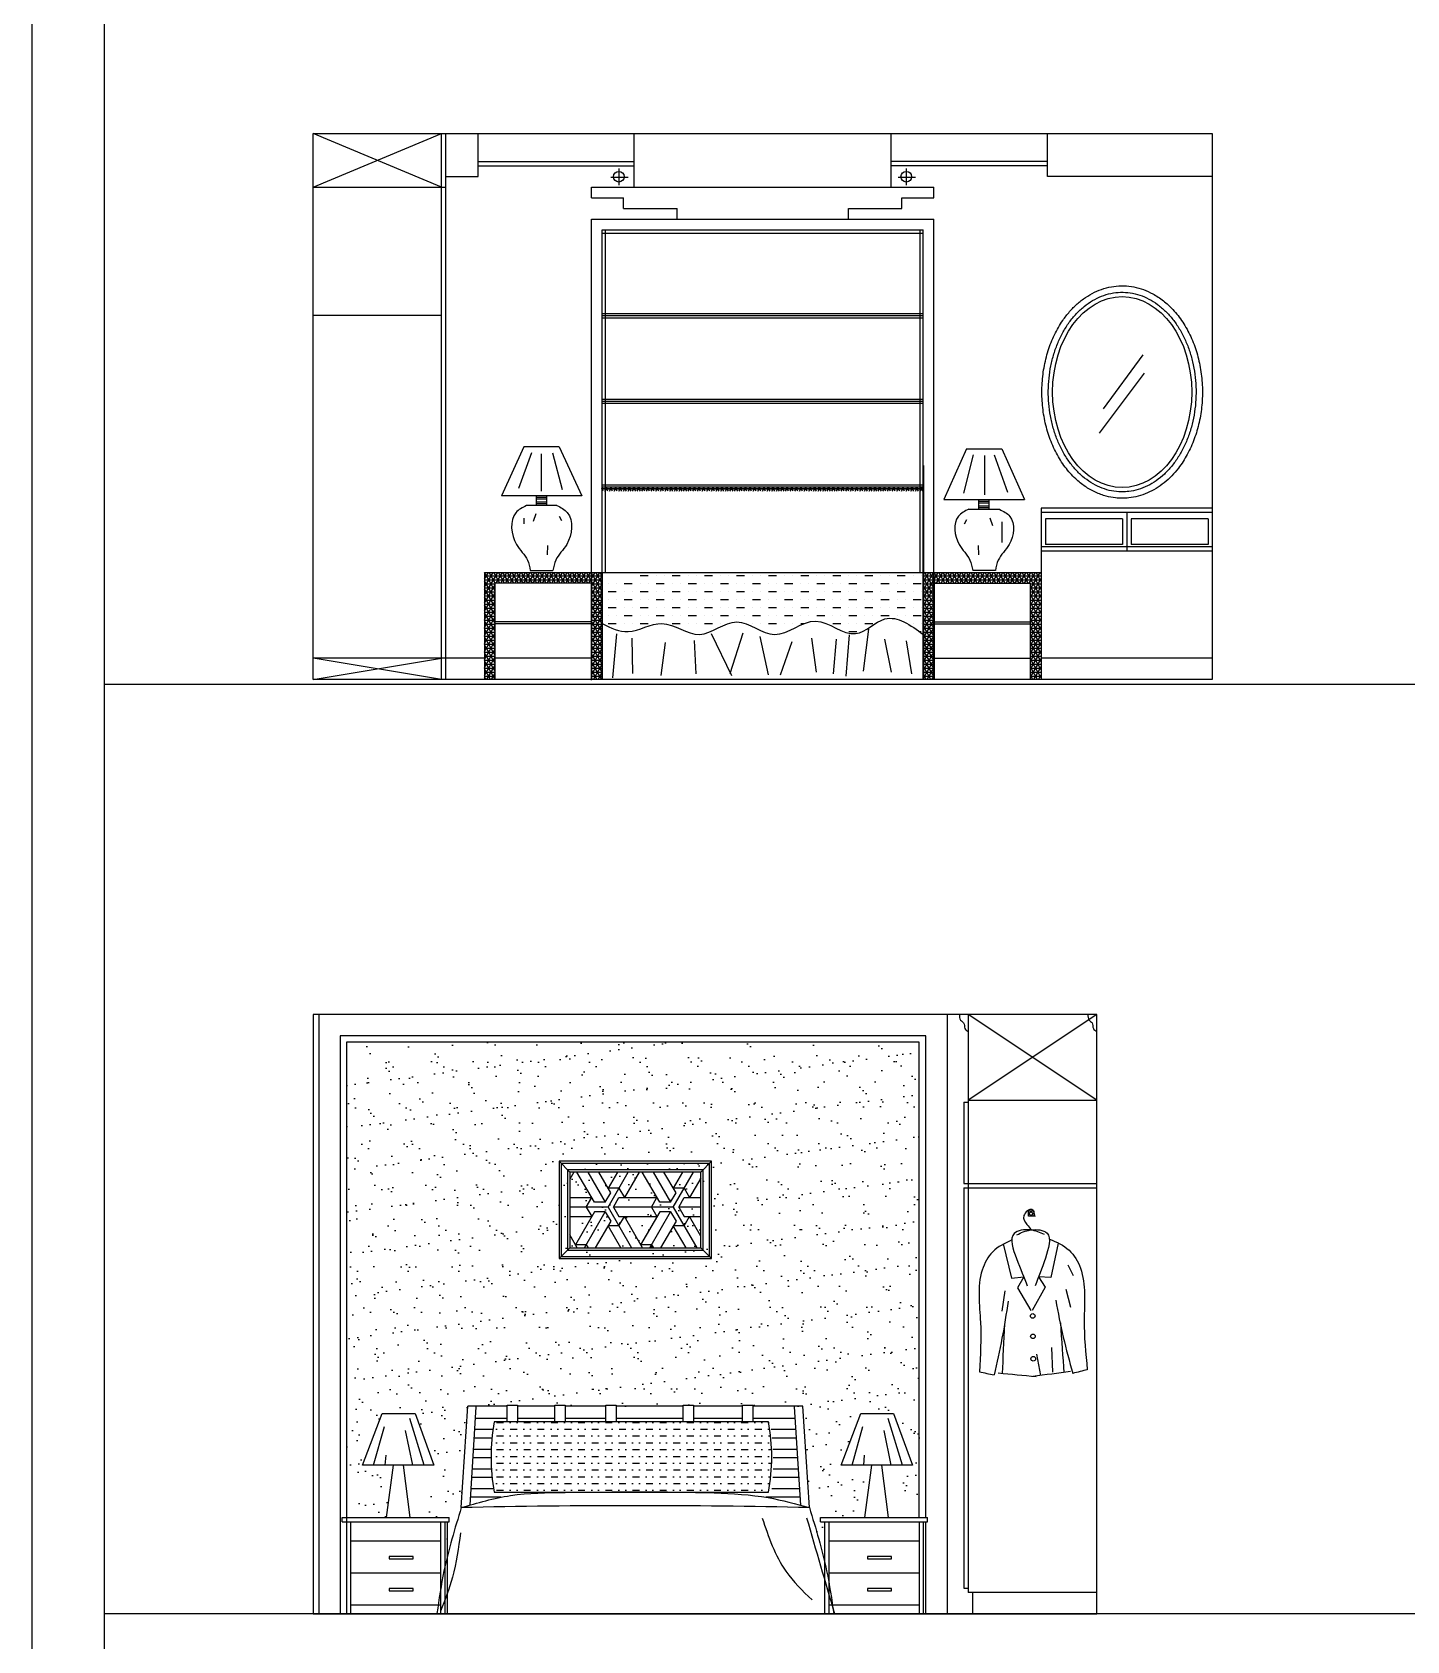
# Model space of a CAD drawing. Header units: inches. Extents: x 8.9 to 51.4, y 11.8 to 36.6.
# Drawn here: x 30.42 to 36.84, y 16.94 to 24.45 of the extents above; entities that cross this region are included whole.
import ezdxf

# ---------------------------------------------------------------- set-up
doc = ezdxf.new("R2010")
doc.units = ezdxf.units.IN
doc.header["$MEASUREMENT"] = 0
for name, color, linetype in [('02', 2, 'Continuous'), ('1', 1, 'Continuous'), ('4', 4, 'Continuous'), ('8', 8, 'Continuous'), ('kadrbm', 4, 'Continuous')]:
    doc.layers.add(name, color=color, linetype=linetype)

# ---------------------------------------------------------------- blocks, each defined once
blk = doc.blocks.new('kadrbm')
at = {"layer": 'kadrbm', "color": 4}
blk.add_lwpolyline([(0, 0), (0, 24.7972), (21, 24.7972), (21, 0), (0, 0)], close=True, dxfattribs=at)
blk.add_lwpolyline([(20.6631, 0.3257), (20.6631, 24.4603), (0.3369, 24.4603), (0.3369, 0.3257), (20.6631, 0.3257)], dxfattribs=at)

msp = doc.modelspace()

# ---------------------------------------------------------------- hatches: boundary and pattern name
at = {"layer": '8'}
h = msp.add_hatch(dxfattribs=at)
h.set_pattern_fill('NET3', color=256, scale=0.15, style=0)
h.set_pattern_definition([(0, (-26.969507, 33.478747), (0, 0.01875), []), (60, (-26.969507, 33.478747), (-0.0162379763, 0.009375), []), (120, (-26.969507, 33.478747), (-0.0162379763, -0.009375), [])])
h.paths.add_polyline_path([(33.0787, 22.3302), (33.0787, 22.3102), (34.5787, 22.3102), (34.5787, 22.3302)])
h = msp.add_hatch(dxfattribs=at)
h.set_pattern_fill('NET3', color=256, scale=0.15, style=0)
h.set_pattern_definition([(0, (72.431326, -13.767341), (0, 0.01875), []), (60, (72.431326, -13.767341), (-0.016237976, 0.009375), []), (120, (72.431326, -13.767341), (-0.016237976, -0.009375), [])])
h.paths.add_polyline_path([(33.0312, 21.8801), (33.0312, 21.4301), (33.0812, 21.4301), (33.0812, 21.9301), (32.5312, 21.9301), (32.5312, 21.4301), (32.5812, 21.4301), (32.5812, 21.8801)])
h.paths.add_polyline_path([(35.0812, 21.8801), (35.0812, 21.4301), (35.1312, 21.4301), (35.1312, 21.9301), (34.5812, 21.9301), (34.5812, 21.4301), (34.6312, 21.4301), (34.6312, 21.8801)])
h = msp.add_hatch(dxfattribs=at)
h.set_pattern_fill('AR-SAND', color=256, scale=0.003, style=0)
h.set_pattern_definition([(37.5, (0.64813, 26.07485), (-0.0048001, 0.14682397), [0, -0.115824, 0, -0.12954, 0, -0.123825]), (7.5, (0.64813, 26.07485), (0.134857, 0.2150475), [0, -0.062484, 0, -0.104394, 0, -0.040005]), (327.5, (0.55441, 26.07485), (0.2372977, 0.00043116), [0, -0.0381, 0, -0.13716, 0, -0.17907]), (317.5, (0.5544, 26.07485), (0.2290669, 0.0668788), [0, -0.01905, 0, -0.089916, 0, -0.10287])])
edge = h.paths.add_edge_path()
edge.add_line((31.8866, 19.7353), (31.8866, 17.5153))
edge.add_line((31.8866, 17.5153), (32.0728, 17.5153))
edge.add_line((32.0728, 17.5153), (32.1062, 17.7594))
edge.add_line((32.1062, 17.7594), (31.9615, 17.7594))
edge.add_line((31.9615, 17.7594), (32.0536, 18.0018))
edge.add_line((32.0536, 18.0018), (32.2064, 18.0018))
edge.add_line((32.2064, 18.0018), (32.295, 17.7594))
edge.add_line((32.295, 17.7594), (32.2561, 17.7594))
edge.add_line((32.2561, 17.7594), (32.2561, 17.5153))
edge.add_line((32.2561, 17.5153), (32.366, 17.5153))
edge.add_line((32.366, 17.5153), (32.366, 17.4953))
edge.add_line((32.366, 17.4953), (32.3561, 17.4953))
edge.add_line((32.3561, 17.4953), (32.3561, 17.3294))
edge.add_spline(control_points=[(32.3561, 17.3294), (32.3752, 17.4074), (32.3988, 17.4843), (32.4224, 17.5613)], knot_values=[0, 0, 0, 0, 240.993343, 240.993343, 240.993343, 240.993343], degree=3, periodic=0)
edge.add_line((32.4224, 17.5613), (32.4524, 18.0353))
edge.add_line((32.4524, 18.0353), (32.6362, 18.0353))
edge.add_line((32.6362, 18.0353), (32.6362, 18.0404))
edge.add_line((32.6362, 18.0404), (32.6844, 18.0404))
edge.add_line((32.6844, 18.0404), (32.6844, 18.0353))
edge.add_line((32.6844, 18.0353), (32.8591, 18.0353))
edge.add_line((32.8591, 18.0353), (32.8591, 18.0404))
edge.add_line((32.8591, 18.0404), (32.9072, 18.0404))
edge.add_line((32.9072, 18.0404), (32.9072, 18.0353))
edge.add_line((32.9072, 18.0353), (33.0978, 18.0353))
edge.add_line((33.0978, 18.0353), (33.0978, 18.0404))
edge.add_line((33.0978, 18.0404), (33.1459, 18.0404))
edge.add_line((33.1459, 18.0404), (33.1459, 18.0353))
edge.add_line((33.1459, 18.0353), (33.4589, 18.0353))
edge.add_line((33.4589, 18.0353), (33.4589, 18.0404))
edge.add_line((33.4589, 18.0404), (33.5071, 18.0404))
edge.add_line((33.5071, 18.0404), (33.5071, 18.0353))
edge.add_line((33.5071, 18.0353), (33.7368, 18.0353))
edge.add_line((33.7368, 18.0353), (33.7368, 18.0404))
edge.add_line((33.7368, 18.0404), (33.785, 18.0404))
edge.add_line((33.785, 18.0404), (33.785, 18.0353))
edge.add_line((33.785, 18.0353), (34.0186, 18.0353))
edge.add_line((34.0186, 18.0353), (34.0486, 17.5613))
edge.add_spline(control_points=[(34.0486, 17.5613), (34.0746, 17.4763), (34.1007, 17.3912), (34.1207, 17.3048)], knot_values=[0, 0, 0, 0, 266.332462, 266.332462, 266.332462, 266.332462], degree=3, periodic=0)
edge.add_line((34.1207, 17.3048), (34.1207, 17.4953))
edge.add_line((34.1207, 17.4953), (34.1007, 17.4953))
edge.add_line((34.1007, 17.4953), (34.1007, 17.5153))
edge.add_line((34.1007, 17.5153), (34.3076, 17.5153))
edge.add_line((34.3076, 17.5153), (34.341, 17.7594))
edge.add_line((34.341, 17.7594), (34.1963, 17.7594))
edge.add_line((34.1963, 17.7594), (34.2884, 18.0018))
edge.add_line((34.2884, 18.0018), (34.4412, 18.0018))
edge.add_line((34.4412, 18.0018), (34.5298, 17.7594))
edge.add_line((34.5298, 17.7594), (34.4767, 17.7594))
edge.add_line((34.4767, 17.7594), (34.4767, 17.5153))
edge.add_line((34.4767, 17.5153), (34.5619, 17.5153))
edge.add_line((34.5619, 17.5153), (34.5619, 19.7353))
edge.add_line((34.5619, 19.7353), (31.8866, 19.7353))
h.paths.add_polyline_path([(33.5917, 19.1792), (33.5917, 18.7247), (32.8792, 18.7247), (32.8792, 19.1792)], flags=16)
h.paths.add_polyline_path([(33.5817, 19.1692), (33.5817, 18.7347), (32.8892, 18.7347), (32.8892, 19.1692)], flags=0)
h.paths.add_polyline_path([(33.5517, 19.1392), (33.5517, 18.7647), (32.9192, 18.7647), (32.9192, 19.1392)], flags=0)
h.paths.add_polyline_path([(33.5417, 19.1292), (33.5417, 18.7747), (32.9292, 18.7747), (32.9292, 19.1292)], flags=0)
h = msp.add_hatch(dxfattribs=at)
h.set_pattern_fill('ESCHER', color=256, scale=0.01, style=0)
h.set_pattern_definition([(60, (0.4941, 25.82848), (-0.3048004, 2e-07), [0.2794, -0.0254]), (180, (0.4941, 25.82848), (0.1524, -0.263965), [0.2794, -0.0254]), (300, (0.4941, 25.82848), (0.3048004, 2e-07), [0.2794, -0.0254]), (60, (0.5195, 25.82848), (-0.3048004, 2e-07), [0.0508, -0.254]), (300, (0.5195, 25.82848), (0.3048004, 2e-07), [0.0508, -0.254]), (60, (0.4814, 25.85048), (-0.3048004, 2e-07), [0.0508, -0.254]), (180, (0.4814, 25.85048), (0.1524, -0.263965), [0.0508, -0.254]), (300, (0.4814, 25.80648), (0.3048004, 2e-07), [0.0508, -0.254]), (180, (0.4814, 25.80648), (0.1524, -0.263965), [0.0508, -0.254]), (60, (0.3925, 25.82848), (-0.3048004, 2e-07), [0.0508, -0.254]), (300, (0.3925, 25.82848), (0.3048004, 2e-07), [0.0508, -0.254]), (60, (0.5449, 25.7405), (-0.3048004, 2e-07), [0.0508, -0.254]), (180, (0.5449, 25.7405), (0.1524, -0.263965), [0.0508, -0.254]), (300, (0.5449, 25.91647), (0.3048004, 2e-07), [0.0508, -0.254]), (180, (0.5449, 25.91647), (0.1524, -0.263965), [0.0508, -0.254]), (0, (0.5449, 25.87247), (-0.1524, 0.263965), [0.1778, -0.127]), (0, (0.5449, 25.78449), (-0.1524, 0.263965), [0.1778, -0.127]), (120, (0.5068, 25.89447), (-0.3048004, -2e-07), [0.1778, -0.127]), (120, (0.4306, 25.85048), (-0.3048004, -2e-07), [0.1778, -0.127]), (240, (0.4306, 25.80648), (0.1524004, -0.2639648), [0.1778, -0.127]), (240, (0.5068, 25.7625), (0.1524004, -0.2639648), [0.1778, -0.127])])
h.paths.add_polyline_path([(32.9292, 19.1292), (32.9292, 18.7747), (33.5417, 18.7747), (33.5417, 19.1292)])
h = msp.add_hatch(dxfattribs=at)
h.set_pattern_fill('MUDST', color=256, scale=0.005, style=0)
h.set_pattern_definition([(0, (-86.284456, 7.101176), (0.0635, 0.03175), [0.03175, -0.03175, 0, -0.03175, 0, -0.03175])])
h.paths.add_polyline_path([(33.858, 17.6336, 0.089949), (33.858, 17.9617), (32.5761, 17.9617, 0.089949), (32.5761, 17.6336)])

# ---------------------------------------------------------------- linework, layer by layer
at = {"layer": '02'}
for p, q in [((32.3306, 23.7301), (31.7306, 23.9801)), ((31.7306, 23.7301), (32.3306, 23.9801)), ((33.1204, 23.7772), (33.2019, 23.7772)), ((33.1587, 23.8171), (33.1587, 23.7389)), ((34.4628, 23.7772), (34.5443, 23.7772)), ((34.5011, 23.8171), (34.5011, 23.7389)), ((35.6056, 22.9464), (35.4205, 22.6939)), ((35.6127, 22.861), (35.4027, 22.5801)), ((32.7512, 22.4888), (32.6891, 22.322)), ((32.7954, 22.4846), (32.7954, 22.3104)), ((32.8491, 22.4888), (32.8933, 22.3178)), ((34.8132, 22.4802), (34.769, 22.3005)), ((34.8669, 22.476), (34.8669, 22.2931)), ((34.9111, 22.4802), (34.9732, 22.3047)), ((32.8217, 22.28), (32.7737, 22.28)), ((32.8217, 22.272), (32.7737, 22.272)), ((32.8217, 22.259), (32.7737, 22.2588)), ((32.8217, 22.251), (32.7737, 22.2508)), ((34.8406, 22.2627), (34.8886, 22.2627)), ((34.8406, 22.2547), (34.8886, 22.2547)), ((32.7154, 22.1842), (32.7154, 22.1569)), ((32.7712, 22.2032), (32.7586, 22.1674)), ((32.8796, 22.1926), (32.8901, 22.1727)), ((34.7827, 22.1754), (34.7722, 22.1554)), ((34.8406, 22.2417), (34.8886, 22.2415)), ((34.8406, 22.2337), (34.8886, 22.2335)), ((34.8911, 22.1859), (34.9037, 22.1501)), ((34.9469, 22.1669), (34.9469, 22.0705)), ((32.8249, 22.0557), (32.8238, 22.0126)), ((34.8374, 22.0557), (34.8385, 22.0126)), ((32.5812, 21.4301), (32.5812, 21.8801)), ((33.0312, 21.8801), (32.5812, 21.8801)), ((33.0312, 21.8801), (33.0312, 21.4301)), ((33.108, 21.8786), (33.108, 21.8786)), ((33.1455, 21.8786), (33.1455, 21.8786)), ((33.183, 21.8786), (33.2205, 21.8786)), ((33.258, 21.9161), (33.2955, 21.9161)), ((33.258, 21.8786), (33.258, 21.8786)), ((33.2955, 21.8786), (33.2955, 21.8786)), ((33.333, 21.9161), (33.333, 21.9161)), ((33.333, 21.8786), (33.3705, 21.8786)), ((33.3705, 21.9161), (33.3705, 21.9161)), ((33.408, 21.9161), (33.4455, 21.9161)), ((33.408, 21.8786), (33.408, 21.8786)), ((33.4455, 21.8786), (33.4455, 21.8786)), ((33.483, 21.9161), (33.483, 21.9161)), ((33.483, 21.8786), (33.5205, 21.8786)), ((33.5205, 21.9161), (33.5205, 21.9161)), ((33.558, 21.9161), (33.5955, 21.9161)), ((33.558, 21.8786), (33.558, 21.8786)), ((33.5955, 21.8786), (33.5955, 21.8786)), ((33.633, 21.9161), (33.633, 21.9161)), ((33.633, 21.8786), (33.6705, 21.8786)), ((33.6705, 21.9161), (33.6705, 21.9161)), ((33.708, 21.9161), (33.7455, 21.9161)), ((33.708, 21.8786), (33.708, 21.8786)), ((33.7455, 21.8786), (33.7455, 21.8786)), ((33.783, 21.9161), (33.783, 21.9161)), ((33.783, 21.8786), (33.8205, 21.8786)), ((33.8205, 21.9161), (33.8205, 21.9161)), ((33.858, 21.9161), (33.8955, 21.9161)), ((33.858, 21.8786), (33.858, 21.8786)), ((33.8955, 21.8786), (33.8955, 21.8786)), ((33.933, 21.9161), (33.933, 21.9161)), ((33.933, 21.8786), (33.9705, 21.8786)), ((33.9705, 21.9161), (33.9705, 21.9161)), ((34.008, 21.9161), (34.0455, 21.9161)), ((34.008, 21.8786), (34.008, 21.8786)), ((34.0455, 21.8786), (34.0455, 21.8786)), ((34.083, 21.9161), (34.083, 21.9161)), ((34.083, 21.8786), (34.1205, 21.8786)), ((34.1205, 21.9161), (34.1205, 21.9161)), ((34.158, 21.9161), (34.1955, 21.9161)), ((34.158, 21.8786), (34.158, 21.8786)), ((34.1955, 21.8786), (34.1955, 21.8786)), ((34.233, 21.9161), (34.233, 21.9161)), ((34.233, 21.8786), (34.2705, 21.8786)), ((34.2705, 21.9161), (34.2705, 21.9161)), ((34.308, 21.9161), (34.3455, 21.9161)), ((34.308, 21.8786), (34.308, 21.8786)), ((34.3455, 21.8786), (34.3455, 21.8786)), ((34.383, 21.9161), (34.383, 21.9161)), ((34.383, 21.8786), (34.4205, 21.8786)), ((34.4205, 21.9161), (34.4205, 21.9161)), ((34.458, 21.9161), (34.4955, 21.9161)), ((34.458, 21.8786), (34.458, 21.8786)), ((34.4955, 21.8786), (34.4955, 21.8786)), ((34.533, 21.9161), (34.533, 21.9161)), ((34.533, 21.8786), (34.5705, 21.8786)), ((34.5705, 21.9161), (34.5705, 21.9161)), ((34.6312, 21.8801), (34.6312, 21.4301)), ((34.6312, 21.8801), (35.0812, 21.8801)), ((35.0812, 21.4301), (35.0812, 21.8801)), ((33.108, 21.8411), (33.1455, 21.8411)), ((33.108, 21.8036), (33.108, 21.8036)), ((33.1455, 21.8036), (33.1455, 21.8036)), ((33.183, 21.8411), (33.183, 21.8411)), ((33.183, 21.8036), (33.2205, 21.8036)), ((33.2205, 21.8411), (33.2205, 21.8411)), ((33.258, 21.8411), (33.2955, 21.8411)), ((33.258, 21.8036), (33.258, 21.8036)), ((33.2955, 21.8036), (33.2955, 21.8036)), ((33.333, 21.8411), (33.333, 21.8411)), ((33.333, 21.8036), (33.3705, 21.8036)), ((33.3705, 21.8411), (33.3705, 21.8411)), ((33.408, 21.8411), (33.4455, 21.8411)), ((33.408, 21.8036), (33.408, 21.8036)), ((33.4455, 21.8036), (33.4455, 21.8036)), ((33.483, 21.8411), (33.483, 21.8411)), ((33.483, 21.8036), (33.5205, 21.8036)), ((33.5205, 21.8411), (33.5205, 21.8411)), ((33.558, 21.8411), (33.5955, 21.8411)), ((33.558, 21.8036), (33.558, 21.8036)), ((33.5955, 21.8036), (33.5955, 21.8036)), ((33.633, 21.8411), (33.633, 21.8411)), ((33.633, 21.8036), (33.6705, 21.8036)), ((33.6705, 21.8411), (33.6705, 21.8411)), ((33.708, 21.8411), (33.7455, 21.8411)), ((33.708, 21.8036), (33.708, 21.8036)), ((33.7455, 21.8036), (33.7455, 21.8036)), ((33.783, 21.8411), (33.783, 21.8411)), ((33.783, 21.8036), (33.8205, 21.8036)), ((33.8205, 21.8411), (33.8205, 21.8411)), ((33.858, 21.8411), (33.8955, 21.8411)), ((33.858, 21.8036), (33.858, 21.8036)), ((33.8955, 21.8036), (33.8955, 21.8036)), ((33.933, 21.8411), (33.933, 21.8411)), ((33.933, 21.8036), (33.9705, 21.8036)), ((33.9705, 21.8411), (33.9705, 21.8411)), ((34.008, 21.8411), (34.0455, 21.8411)), ((34.008, 21.8036), (34.008, 21.8036)), ((34.0455, 21.8036), (34.0455, 21.8036)), ((34.083, 21.8411), (34.083, 21.8411)), ((34.083, 21.8036), (34.1205, 21.8036)), ((34.1205, 21.8411), (34.1205, 21.8411)), ((34.158, 21.8411), (34.1955, 21.8411)), ((34.158, 21.8036), (34.158, 21.8036)), ((34.1955, 21.8036), (34.1955, 21.8036)), ((34.233, 21.8411), (34.233, 21.8411)), ((34.233, 21.8036), (34.2705, 21.8036)), ((34.2705, 21.8411), (34.2705, 21.8411)), ((34.308, 21.8411), (34.3455, 21.8411)), ((34.308, 21.8036), (34.308, 21.8036)), ((34.3455, 21.8036), (34.3455, 21.8036)), ((34.383, 21.8411), (34.383, 21.8411)), ((34.383, 21.8036), (34.4205, 21.8036)), ((34.4205, 21.8411), (34.4205, 21.8411)), ((34.458, 21.8411), (34.4955, 21.8411)), ((34.458, 21.8036), (34.458, 21.8036)), ((34.4955, 21.8036), (34.4955, 21.8036)), ((34.533, 21.8411), (34.533, 21.8411)), ((34.533, 21.8036), (34.5705, 21.8036)), ((34.5705, 21.8411), (34.5705, 21.8411)), ((33.108, 21.7661), (33.1455, 21.7661)), ((33.108, 21.7286), (33.108, 21.7286)), ((33.1455, 21.7286), (33.1455, 21.7286)), ((33.183, 21.7661), (33.183, 21.7661)), ((33.183, 21.7286), (33.2205, 21.7286)), ((33.2205, 21.7661), (33.2205, 21.7661)), ((33.258, 21.7661), (33.2955, 21.7661)), ((33.258, 21.7286), (33.258, 21.7286)), ((33.2955, 21.7286), (33.2955, 21.7286)), ((33.333, 21.7661), (33.333, 21.7661)), ((33.333, 21.7286), (33.3705, 21.7286)), ((33.3705, 21.7661), (33.3705, 21.7661)), ((33.408, 21.7661), (33.4455, 21.7661)), ((33.408, 21.7286), (33.408, 21.7286)), ((33.4455, 21.7286), (33.4455, 21.7286)), ((33.483, 21.7661), (33.483, 21.7661)), ((33.483, 21.7286), (33.5205, 21.7286)), ((33.5205, 21.7661), (33.5205, 21.7661)), ((33.558, 21.7661), (33.5955, 21.7661)), ((33.558, 21.7286), (33.558, 21.7286)), ((33.5955, 21.7286), (33.5955, 21.7286)), ((33.633, 21.7661), (33.633, 21.7661)), ((33.633, 21.7286), (33.6705, 21.7286)), ((33.6705, 21.7661), (33.6705, 21.7661)), ((33.708, 21.7661), (33.7455, 21.7661)), ((33.708, 21.7286), (33.708, 21.7286)), ((33.7455, 21.7286), (33.7455, 21.7286)), ((33.783, 21.7661), (33.783, 21.7661)), ((33.783, 21.7286), (33.8205, 21.7286)), ((33.8205, 21.7661), (33.8205, 21.7661)), ((33.858, 21.7661), (33.8955, 21.7661)), ((33.858, 21.7286), (33.858, 21.7286)), ((33.8955, 21.7286), (33.8955, 21.7286)), ((33.933, 21.7661), (33.933, 21.7661)), ((33.933, 21.7286), (33.9705, 21.7286)), ((33.9705, 21.7661), (33.9705, 21.7661)), ((34.008, 21.7661), (34.0455, 21.7661)), ((34.008, 21.7286), (34.008, 21.7286)), ((34.0455, 21.7286), (34.0455, 21.7286)), ((34.083, 21.7661), (34.083, 21.7661)), ((34.083, 21.7286), (34.1205, 21.7286)), ((34.1205, 21.7661), (34.1205, 21.7661)), ((34.158, 21.7661), (34.1955, 21.7661)), ((34.158, 21.7286), (34.158, 21.7286)), ((34.1955, 21.7286), (34.1955, 21.7286)), ((34.233, 21.7661), (34.233, 21.7661)), ((34.233, 21.7286), (34.2705, 21.7286)), ((34.2705, 21.7661), (34.2705, 21.7661)), ((34.308, 21.7661), (34.3455, 21.7661)), ((34.308, 21.7286), (34.308, 21.7286)), ((34.3455, 21.7286), (34.3455, 21.7286)), ((34.383, 21.7661), (34.383, 21.7661)), ((34.383, 21.7286), (34.4205, 21.7286)), ((34.4205, 21.7661), (34.4205, 21.7661)), ((34.458, 21.7661), (34.4955, 21.7661)), ((34.458, 21.7286), (34.458, 21.7286)), ((34.4955, 21.7286), (34.4955, 21.7286)), ((34.533, 21.7661), (34.533, 21.7661)), ((34.533, 21.7286), (34.5705, 21.7286)), ((34.5705, 21.7661), (34.5705, 21.7661)), ((33.0312, 21.7001), (32.5812, 21.7001)), ((33.0312, 21.6901), (32.5812, 21.6901)), ((33.108, 21.6911), (33.1455, 21.6911)), ((33.183, 21.6911), (33.183, 21.6911)), ((33.2205, 21.6911), (33.2205, 21.6911)), ((33.258, 21.6911), (33.2955, 21.6911)), ((33.333, 21.6911), (33.333, 21.6911)), ((33.3705, 21.6911), (33.3705, 21.6911)), ((33.408, 21.6911), (33.4455, 21.6911)), ((33.483, 21.6911), (33.483, 21.6911)), ((33.5205, 21.6911), (33.5205, 21.6911)), ((33.558, 21.6911), (33.5955, 21.6911)), ((33.5894, 21.6451), (33.6848, 21.4483)), ((33.633, 21.6911), (33.633, 21.6911)), ((33.6705, 21.6911), (33.6705, 21.6911)), ((33.7376, 21.6471), (33.6767, 21.4564)), ((33.783, 21.6911), (33.783, 21.6911)), ((33.8205, 21.6911), (33.8205, 21.6911)), ((33.858, 21.6911), (33.8955, 21.6911)), ((33.933, 21.6911), (33.933, 21.6911)), ((33.9705, 21.6911), (33.9705, 21.6911)), ((34.008, 21.6911), (34.0224, 21.6911)), ((34.158, 21.6911), (34.1955, 21.6911)), ((34.233, 21.6911), (34.233, 21.6911)), ((34.233, 21.6536), (34.2705, 21.6536)), ((34.2705, 21.6911), (34.2705, 21.6911)), ((34.3242, 21.6654), (34.2999, 21.4686)), ((34.308, 21.6911), (34.3455, 21.6911)), ((34.533, 21.6911), (34.533, 21.6911)), ((34.5629, 21.6536), (34.5705, 21.6536)), ((34.5705, 21.6911), (34.5705, 21.6911)), ((34.6312, 21.7001), (35.0812, 21.7001)), ((34.6312, 21.6901), (35.0812, 21.6901)), ((33.1468, 21.6431), (33.1286, 21.4382)), ((33.2199, 21.6228), (33.2219, 21.4584)), ((33.3742, 21.6025), (33.3539, 21.4483)), ((33.5102, 21.6126), (33.5183, 21.4564)), ((33.8167, 21.6309), (33.8553, 21.4524)), ((33.967, 21.6065), (33.9121, 21.4503)), ((34.0583, 21.6228), (34.0806, 21.4645)), ((34.174, 21.6187), (34.1598, 21.4564)), ((34.2344, 21.6385), (34.2181, 21.4457)), ((34.3993, 21.6187), (34.4298, 21.4645)), ((34.5008, 21.6106), (34.5252, 21.4564)), ((32.3306, 21.4301), (31.7306, 21.5301)), ((31.7306, 21.4301), (32.3306, 21.5301)), ((31.7306, 19.8653), (31.7306, 17.0653)), ((35.3906, 19.8653), (31.7306, 19.8653)), ((35.3906, 19.4653), (34.7906, 19.8653)), ((35.3906, 19.8653), (34.7906, 19.4653)), ((35.3906, 17.0653), (35.3906, 19.8653)), ((32.9292, 19.1292), (32.8792, 19.1792)), ((32.8892, 19.1692), (32.8892, 18.7347)), ((33.5817, 19.1692), (32.8892, 19.1692)), ((33.5417, 19.1292), (33.5917, 19.1792)), ((33.5817, 18.7347), (33.5817, 19.1692)), ((33.5517, 19.1392), (32.9192, 19.1392)), ((32.9192, 19.1392), (32.9192, 18.7647)), ((33.5517, 18.7647), (33.5517, 19.1392)), ((34.9542, 18.794), (34.9921, 18.634)), ((35.2105, 18.7975), (35.177, 18.6365)), ((32.9292, 18.7747), (32.8792, 18.7247)), ((32.8892, 18.7347), (33.5817, 18.7347)), ((32.9192, 18.7647), (33.5517, 18.7647)), ((33.5417, 18.7747), (33.5917, 18.7247)), ((34.9921, 18.634), (35.0496, 18.639)), ((35.0496, 18.639), (35.0205, 18.5888)), ((35.1194, 18.6399), (35.1498, 18.5905)), ((35.177, 18.6365), (35.1194, 18.6399)), ((35.2554, 18.6949), (35.2808, 18.6459)), ((34.9608, 18.5747), (34.948, 18.4794)), ((35.0205, 18.5888), (35.0834, 18.4825)), ((35.1498, 18.5905), (35.0898, 18.4826)), ((35.2464, 18.5821), (35.2687, 18.4978)), ((35.11, 18.2784), (35.1274, 18.179)), ((35.1795, 18.3098), (35.1846, 18.1936)), ((32.2486, 17.7594), (32.1818, 17.9783)), ((34.4834, 17.7594), (34.4166, 17.9783)), ((32.013, 17.7594), (32.064, 17.9397)), ((32.1959, 17.7594), (32.1624, 17.9221)), ((34.2478, 17.7594), (34.2988, 17.9397)), ((34.4306, 17.7594), (34.3972, 17.9221)), ((32.0675, 17.7594), (32.071, 17.8061)), ((34.3023, 17.7594), (34.3058, 17.8061)), ((32.326, 17.4053), (31.906, 17.4053)), ((34.5607, 17.4053), (34.1407, 17.4053)), ((32.326, 17.2553), (31.906, 17.2553)), ((34.5607, 17.2553), (34.1407, 17.2553)), ((31.7306, 17.0653), (35.3906, 17.0653))]:
    msp.add_line(p, q, dxfattribs=at)
for points in [[(35.097, 18.9227), (35.072, 18.9223), (35.0717, 18.9473), (35.0967, 18.9477)], [(32.295, 17.7594), (31.9615, 17.7594), (32.0536, 18.0018), (32.2064, 18.0018)], [(34.5298, 17.7594), (34.1963, 17.7594), (34.2884, 18.0018), (34.4412, 18.0018)]]:
    msp.add_lwpolyline(points, close=True, dxfattribs=at)
for points in [[(33.858, 17.9617), (32.5761, 17.9617)], [(32.5761, 17.6336), (33.858, 17.6336)]]:
    msp.add_lwpolyline(points, dxfattribs=at)
for centre, radius in [((33.1587, 23.7788), 0.0249), ((34.5011, 23.7788), 0.0249), ((35.084, 18.935), 0.0075), ((35.0917, 18.4567), 0.0108), ((35.0929, 18.3616), 0.0108), ((35.0944, 18.2567), 0.0108)]:
    msp.add_circle(centre, radius, dxfattribs=at)
for centre, radius, start, end in [((33.4807, 17.7977), 0.9193, 169.72028, 190.27972), ((32.9534, 17.7977), 0.9193, 349.72028, 10.27972), ((33.2355, -19.1982), 36.7685, 88.73288, 91.26712)]:
    msp.add_arc(centre, radius, start, end, dxfattribs=at)
for points, knots in [([(35.5096, 22.3065), (35.5198, 22.3065), (35.53, 22.3072), (35.5552, 22.3102), (35.57, 22.3133), (35.5993, 22.322), (35.6137, 22.3277), (35.6418, 22.3415), (35.6555, 22.3496), (35.6818, 22.368), (35.6945, 22.3784), (35.7188, 22.4011), (35.7304, 22.4135), (35.7522, 22.4402), (35.7624, 22.4545), (35.7814, 22.4846), (35.7902, 22.5004), (35.8063, 22.5335), (35.8135, 22.5507), (35.8262, 22.5861), (35.8318, 22.6044), (35.8411, 22.6417), (35.8449, 22.6608), (35.8507, 22.6994), (35.8526, 22.7189), (35.8548, 22.7582), (35.8549, 22.7779), (35.8534, 22.8172), (35.8517, 22.8368), (35.8465, 22.8756), (35.843, 22.8947), (35.8342, 22.9323), (35.8289, 22.9507), (35.8167, 22.9865), (35.8098, 23.0039), (35.7943, 23.0374), (35.7857, 23.0535), (35.7671, 23.0841), (35.7571, 23.0986), (35.7357, 23.1259), (35.7244, 23.1386), (35.7005, 23.162), (35.6879, 23.1727), (35.6619, 23.1918), (35.6484, 23.2003), (35.6205, 23.2148), (35.6062, 23.2209), (35.5771, 23.2305), (35.5623, 23.234), (35.5324, 23.2384), (35.5173, 23.2393), (35.4872, 23.2385), (35.4722, 23.2367), (35.4425, 23.2306), (35.4278, 23.2262), (35.399, 23.215), (35.3849, 23.2081), (35.3576, 23.192), (35.3444, 23.1828), (35.319, 23.1622), (35.3069, 23.1508), (35.2838, 23.1261), (35.2728, 23.1128), (35.2523, 23.0844), (35.2428, 23.0693), (35.2252, 23.0377), (35.2171, 23.0212), (35.2027, 22.9869), (35.1963, 22.9691), (35.1852, 22.9327), (35.1805, 22.914), (35.1728, 22.876), (35.1699, 22.8566), (35.1659, 22.8176), (35.1648, 22.798), (35.1645, 22.7586), (35.1652, 22.7389), (35.1686, 22.6998), (35.1711, 22.6804), (35.1781, 22.6421), (35.1825, 22.6233), (35.1929, 22.5865), (35.199, 22.5685), (35.2129, 22.5338), (35.2206, 22.517), (35.2376, 22.4849), (35.2469, 22.4695), (35.2669, 22.4405), (35.2776, 22.4268), (35.3002, 22.4014), (35.3122, 22.3896), (35.3372, 22.3682), (35.3502, 22.3586), (35.3772, 22.3416), (35.3911, 22.3343), (35.4197, 22.3222), (35.4342, 22.3173), (35.4638, 22.3102), (35.4788, 22.308), (35.4991, 22.3067), (35.5044, 22.3065), (35.5096, 22.3065)], [0, 0, 0, 0, 0.086761, 0.086761, 0.214919, 0.214919, 0.343077, 0.343077, 0.471236, 0.471236, 0.599394, 0.599394, 0.727552, 0.727552, 0.85571, 0.85571, 0.983869, 0.983869, 1.112027, 1.112027, 1.240185, 1.240185, 1.368343, 1.368343, 1.496502, 1.496502, 1.62466, 1.62466, 1.752818, 1.752818, 1.880976, 1.880976, 2.009134, 2.009134, 2.137293, 2.137293, 2.265451, 2.265451, 2.393609, 2.393609, 2.521767, 2.521767, 2.649926, 2.649926, 2.778084, 2.778084, 2.906242, 2.906242, 3.0344, 3.0344, 3.162559, 3.162559, 3.290717, 3.290717, 3.418875, 3.418875, 3.547033, 3.547033, 3.675192, 3.675192, 3.80335, 3.80335, 3.931508, 3.931508, 4.059666, 4.059666, 4.187825, 4.187825, 4.315983, 4.315983, 4.444141, 4.444141, 4.572299, 4.572299, 4.700458, 4.700458, 4.828616, 4.828616, 4.956774, 4.956774, 5.084932, 5.084932, 5.21309, 5.21309, 5.341249, 5.341249, 5.469407, 5.469407, 5.597565, 5.597565, 5.725723, 5.725723, 5.853882, 5.853882, 5.98204, 5.98204, 6.110198, 6.110198, 6.238356, 6.238356, 6.283185, 6.283185, 6.283185, 6.283185]), ([(35.1027, 18.9191), (35.1, 18.935), (35.0939, 18.9709), (35.035, 18.9263), (35.0619, 18.8852), (35.0788, 18.8671), (35.086, 18.8594)], [0, 0, 0, 0, 37.693101, 85.315748, 129.582548, 161.856405, 161.856405, 161.856405, 161.856405]), ([(34.9947, 18.8124), (34.9622, 18.7968), (34.8993, 18.7667), (34.8256, 18.6265), (34.8562, 18.4302), (34.8471, 18.2725), (34.8426, 18.1959)], [0, 0, 0, 0, 105.541352, 204.445179, 448.595332, 679.800347, 679.800347, 679.800347, 679.800347]), ([(35.1462, 18.8378), (35.126, 18.8465), (35.0825, 18.8654), (34.9704, 18.8519), (35.0208, 18.7087), (35.0505, 18.6365), (35.0666, 18.5974)], [0, 0, 0, 0, 67.946868, 146.209096, 263.123276, 400.988851, 400.988851, 400.988851, 400.988851]), ([(35.0174, 18.836), (35.0374, 18.8453), (35.0804, 18.8654), (35.1928, 18.8549), (35.1463, 18.7104), (35.1185, 18.6374), (35.1035, 18.5979)], [0, 0, 0, 0, 67.946868, 146.209096, 263.123276, 400.988851, 400.988851, 400.988851, 400.988851]), ([(35.17, 18.8158), (35.2031, 18.8015), (35.2672, 18.7739), (35.3464, 18.6367), (35.3232, 18.4393), (35.3391, 18.2821), (35.3468, 18.2057)], [0, 0, 0, 0, 105.541352, 204.445179, 448.595332, 679.827822, 679.827822, 679.827822, 679.827822]), ([(34.9767, 18.5264), (34.968, 18.4682), (34.9506, 18.3523), (34.9242, 18.2381), (34.911, 18.1812)], [0, 0, 0, 0, 176.515054, 351.530965, 351.530965, 351.530965, 351.530965]), ([(35.1993, 18.5308), (35.2102, 18.4729), (35.2319, 18.3577), (35.2633, 18.2447), (35.279, 18.1884)], [0, 0, 0, 0, 176.515054, 351.678981, 351.678981, 351.678981, 351.678981])]:
    msp.add_open_spline(points, degree=3, knots=knots, dxfattribs=at)
for points in [[(33.0811, 21.6909), (33.2018, 21.6538), (33.3596, 21.6918), (33.5345, 21.6405), (33.7094, 21.6994), (33.8863, 21.6405), (34.0783, 21.7032), (34.2646, 21.6443), (34.4015, 21.7127), (34.5813, 21.6403)], [(33.8282, 17.5126), (33.9386, 17.2643), (34.0608, 17.1303)], [(34.0355, 17.5131), (34.1659, 17.0653)], [(32.4184, 17.4439), (32.3818, 17.2363), (32.3247, 17.0775)]]:
    msp.add_spline(points, degree=3, dxfattribs=at)
for points in [[(34.9593, 18.4197), (34.9558, 18.3383), (34.9523, 18.2569), (34.9491, 18.189)], [(35.2208, 18.4248), (35.2265, 18.343), (35.2321, 18.2612), (35.2374, 18.1932)], [(34.8426, 18.1959), (34.8654, 18.191), (34.8882, 18.1861), (34.911, 18.1812)], [(34.9309, 18.1907), (34.9897, 18.1852), (35.0485, 18.1797), (35.1074, 18.1741)], [(35.2683, 18.1973), (35.2097, 18.1895), (35.1512, 18.1817), (35.0926, 18.1739)], [(35.3468, 18.2057), (35.3242, 18.2), (35.3016, 18.1942), (35.279, 18.1884)]]:
    msp.add_open_spline(points, degree=3, dxfattribs=at)
at = {"layer": '1'}
for p, q in [((31.7306, 21.4301), (31.7306, 23.9801)), ((31.7306, 23.9801), (35.9306, 23.9801)), ((32.3306, 21.4301), (32.3306, 23.9801)), ((32.3506, 21.4301), (32.3506, 23.9801)), ((32.5006, 23.7801), (32.5006, 23.9801)), ((33.2307, 23.7301), (33.2307, 23.9801)), ((34.4305, 23.7301), (34.4305, 23.9801)), ((35.1606, 23.7801), (35.1606, 23.9801)), ((35.9306, 23.9801), (35.9306, 21.4301)), ((32.5006, 23.8501), (33.2307, 23.8501)), ((32.5006, 23.8301), (33.2307, 23.8301)), ((35.1606, 23.8501), (34.4305, 23.8501)), ((35.1606, 23.8301), (34.4305, 23.8301)), ((32.3506, 23.7801), (32.5006, 23.7801)), ((35.9306, 23.7801), (35.1606, 23.7801)), ((31.7306, 23.7301), (32.3506, 23.7301)), ((33.0307, 23.7301), (34.6305, 23.7301)), ((33.0307, 23.6801), (33.0307, 23.7301)), ((33.0307, 23.6801), (33.1807, 23.6801)), ((33.1807, 23.6301), (33.1807, 23.6801)), ((34.4805, 23.6801), (34.6305, 23.6801)), ((34.4805, 23.6301), (34.4805, 23.6801)), ((34.6305, 23.6801), (34.6305, 23.7301)), ((33.1807, 23.6301), (33.4307, 23.6301)), ((33.4307, 23.5801), (33.4307, 23.6301)), ((34.2305, 23.5801), (34.2305, 23.6301)), ((34.2305, 23.6301), (34.4805, 23.6301)), ((33.0307, 21.427), (33.0307, 23.5801)), ((33.0307, 23.5801), (34.6305, 23.5801)), ((33.0806, 21.4301), (33.0806, 23.5302)), ((33.0806, 23.5302), (34.5806, 23.5302)), ((33.0956, 21.9301), (33.0956, 23.5302)), ((34.5656, 21.9301), (34.5656, 23.5302)), ((34.5806, 21.4301), (34.5806, 23.5302)), ((34.6305, 21.4323), (34.6305, 23.5801)), ((33.0806, 23.5152), (34.5806, 23.5152)), ((32.3306, 23.1301), (31.7306, 23.1301)), ((33.0767, 23.1402), (34.5806, 23.1402)), ((33.0767, 23.1302), (34.5806, 23.1302)), ((33.0767, 23.1202), (34.5806, 23.1202)), ((33.0767, 22.7402), (34.5806, 22.7402)), ((33.0767, 22.7302), (34.5806, 22.7302)), ((33.0767, 22.7202), (34.5806, 22.7202)), ((32.7152, 22.5162), (32.6097, 22.288)), ((32.8802, 22.5162), (32.7152, 22.5162)), ((32.8802, 22.5162), (32.9857, 22.288)), ((34.7821, 22.5076), (34.6766, 22.2707)), ((34.7821, 22.5076), (34.9472, 22.5076)), ((34.9472, 22.5076), (35.0526, 22.2707)), ((34.5812, 22.4301), (34.5812, 21.4301)), ((33.0767, 22.3402), (34.5806, 22.3402)), ((33.0767, 22.3302), (34.5806, 22.3302)), ((33.0767, 22.3202), (34.5806, 22.3202)), ((32.9857, 22.288), (32.6097, 22.288)), ((32.7737, 22.2429), (32.7737, 22.288)), ((32.8217, 22.2429), (32.8217, 22.288)), ((34.6766, 22.2707), (35.0526, 22.2707)), ((34.8406, 22.2256), (34.8406, 22.2707)), ((34.8886, 22.2256), (34.8886, 22.2707)), ((32.869, 22.2432), (32.7264, 22.2426)), ((32.869, 22.2432), (32.869, 22.2432)), ((34.7933, 22.226), (34.936, 22.2253)), ((34.7933, 22.226), (34.7933, 22.226)), ((35.1312, 22.2301), (35.1312, 21.4301)), ((35.9306, 22.2301), (35.1312, 22.2301)), ((35.9306, 22.2101), (35.1312, 22.2101)), ((35.5109, 22.1801), (35.1512, 22.1801)), ((35.1512, 22.1801), (35.1512, 22.0601)), ((35.5109, 22.1801), (35.5109, 22.0601)), ((35.5309, 22.2101), (35.5309, 22.0301)), ((35.9106, 22.1801), (35.5509, 22.1801)), ((35.5509, 22.1801), (35.5509, 22.0601)), ((35.9106, 22.1801), (35.9106, 22.0601)), ((35.9306, 22.0501), (35.1312, 22.0501)), ((35.9306, 22.0301), (35.1312, 22.0301)), ((35.5109, 22.0601), (35.1512, 22.0601)), ((35.9106, 22.0601), (35.5509, 22.0601)), ((32.5312, 21.9301), (32.5312, 21.4301)), ((32.5312, 21.9301), (35.1312, 21.9301)), ((32.7447, 21.9388), (32.8507, 21.9388)), ((33.0812, 21.9301), (33.0812, 21.4301)), ((34.9177, 21.9388), (34.8116, 21.9388)), ((32.5312, 21.5301), (31.7306, 21.5301)), ((33.0312, 21.5301), (32.5812, 21.5301)), ((34.6312, 21.5301), (35.0812, 21.5301)), ((35.9306, 21.5301), (35.1312, 21.5301)), ((35.9306, 21.4301), (31.7306, 21.4301)), ((31.7566, 19.8653), (31.7566, 17.0653)), ((34.6919, 19.8653), (34.6919, 17.0653)), ((34.7906, 19.8653), (34.7906, 17.1653)), ((31.8566, 19.7653), (31.8566, 17.0653)), ((34.5919, 19.7653), (31.8566, 19.7653)), ((34.5919, 17.5153), (34.5919, 19.7653)), ((31.8866, 19.7353), (31.8866, 17.0653)), ((34.5619, 19.7353), (31.8866, 19.7353)), ((34.5619, 17.5153), (34.5619, 19.7353)), ((34.7906, 19.4653), (35.3906, 19.4653)), ((34.7706, 19.4553), (34.7706, 19.0753)), ((34.7706, 19.4553), (34.7906, 19.4553)), ((32.8792, 19.1792), (32.8792, 18.7247)), ((33.5917, 19.1792), (32.8792, 19.1792)), ((33.5917, 18.7247), (33.5917, 19.1792)), ((33.5417, 19.1292), (32.9292, 19.1292)), ((32.9292, 19.1292), (32.9292, 18.7747)), ((33.5417, 18.7747), (33.5417, 19.1292)), ((34.7706, 19.0753), (35.3906, 19.0753)), ((34.7706, 19.0553), (34.7706, 17.1853)), ((34.7706, 19.0553), (35.3906, 19.0553)), ((32.8792, 18.7247), (33.5917, 18.7247)), ((32.9292, 18.7747), (33.5417, 18.7747)), ((32.4224, 17.5613), (32.4524, 18.0353)), ((32.6362, 18.0353), (32.4524, 18.0353)), ((32.4632, 17.5732), (32.4923, 18.0329)), ((32.6362, 17.9776), (32.4901, 17.9776)), ((32.8591, 18.0353), (32.6844, 18.0353)), ((32.8591, 17.9776), (32.6844, 17.9776)), ((33.0978, 18.0353), (32.9072, 18.0353)), ((33.0978, 17.9776), (32.9072, 17.9776)), ((33.4589, 18.0353), (33.1459, 18.0353)), ((33.4589, 17.9776), (33.1459, 17.9776)), ((33.7368, 18.0353), (33.5071, 18.0353)), ((33.7368, 17.9776), (33.5071, 17.9776)), ((34.0186, 18.0353), (33.785, 18.0353)), ((33.9809, 17.9776), (33.785, 17.9776)), ((34.0078, 17.5725), (33.9786, 18.0329)), ((34.0486, 17.5613), (34.0186, 18.0353)), ((32.5707, 17.9256), (32.487, 17.9256)), ((33.984, 17.9256), (33.8698, 17.9256)), ((32.5625, 17.8336), (32.4814, 17.8336)), ((32.5662, 17.8856), (32.4846, 17.8856)), ((33.9864, 17.8856), (33.8742, 17.8856)), ((33.9895, 17.8336), (33.8779, 17.8336)), ((32.5622, 17.7416), (32.4759, 17.7416)), ((32.5614, 17.7936), (32.479, 17.7936)), ((33.9951, 17.7416), (33.8789, 17.7416)), ((33.9919, 17.7936), (33.8792, 17.7936)), ((32.5645, 17.7016), (32.4735, 17.7016)), ((33.9975, 17.7016), (33.8771, 17.7016)), ((32.6072, 17.6096), (32.468, 17.6096)), ((32.5697, 17.6496), (32.4704, 17.6496)), ((34.003, 17.6096), (33.8466, 17.6096)), ((34.0006, 17.6496), (33.8728, 17.6496)), ((31.866, 17.5153), (32.366, 17.5153)), ((31.866, 17.4953), (31.866, 17.5153)), ((32.366, 17.4953), (32.366, 17.5153)), ((32.4082, 17.5148), (32.4082, 17.5153)), ((34.1007, 17.5153), (34.6007, 17.5153)), ((34.1007, 17.4953), (34.1007, 17.5153)), ((34.6007, 17.4953), (34.6007, 17.5153)), ((31.866, 17.4953), (32.366, 17.4953)), ((31.906, 17.0653), (31.906, 17.4953)), ((32.326, 17.4953), (32.326, 17.0653)), ((32.346, 17.4953), (32.346, 17.0653)), ((32.3561, 17.4953), (32.3561, 17.0653)), ((34.1007, 17.4953), (34.6007, 17.4953)), ((34.1207, 17.0653), (34.1207, 17.4953)), ((34.1407, 17.0653), (34.1407, 17.4953)), ((34.5607, 17.4953), (34.5607, 17.0653)), ((34.5807, 17.4953), (34.5807, 17.0653)), ((34.5919, 17.0653), (34.5919, 17.4953)), ((34.7706, 17.1853), (34.7906, 17.1853)), ((35.3906, 17.1653), (34.7906, 17.1653)), ((34.8106, 17.1653), (34.8106, 17.0653)), ((32.326, 17.1053), (31.906, 17.1053)), ((34.5607, 17.1053), (34.1407, 17.1053))]:
    msp.add_line(p, q, dxfattribs=at)
for points in [[(32.6362, 17.9617), (32.6362, 18.0404), (32.6844, 18.0404), (32.6844, 17.9617)], [(32.8591, 17.9617), (32.8591, 18.0404), (32.9072, 18.0404), (32.9072, 17.9617)], [(33.0978, 17.9617), (33.0978, 18.0404), (33.1459, 18.0404), (33.1459, 17.9617)], [(33.4589, 17.9617), (33.4589, 18.0404), (33.5071, 18.0404), (33.5071, 17.9617)], [(33.7368, 17.9617), (33.7368, 18.0404), (33.785, 18.0404), (33.785, 17.9617)], [(32.0728, 17.5153), (32.1062, 17.7594)], [(32.1503, 17.7594), (32.182, 17.5153)], [(34.3076, 17.5153), (34.341, 17.7594)], [(34.3851, 17.7594), (34.4167, 17.5153)]]:
    msp.add_lwpolyline(points, dxfattribs=at)
for points in [[(32.1976, 17.3331), (32.0849, 17.3331), (32.0849, 17.3224), (32.1976, 17.3224)], [(34.4324, 17.3331), (34.3197, 17.3331), (34.3197, 17.3224), (34.4324, 17.3224)], [(32.1976, 17.1831), (32.0849, 17.1831), (32.0849, 17.1724), (32.1976, 17.1724)], [(34.4324, 17.1831), (34.3197, 17.1831), (34.3197, 17.1724), (34.4324, 17.1724)]]:
    msp.add_lwpolyline(points, close=True, dxfattribs=at)
msp.add_ellipse((35.5096, 22.7728), major_axis=(0, -0.4462), ratio=0.728322, dxfattribs=at)
msp.add_open_spline([(35.5096, 22.2765), (35.5202, 22.2765), (35.5308, 22.2771), (35.556, 22.2799), (35.5706, 22.2827), (35.5995, 22.2905), (35.6136, 22.2954), (35.6413, 22.3074), (35.6548, 22.3145), (35.681, 22.3305), (35.6937, 22.3394), (35.718, 22.3591), (35.7297, 22.3698), (35.752, 22.3928), (35.7625, 22.4051), (35.7878, 22.4378), (35.8016, 22.4592), (35.8263, 22.5046), (35.8372, 22.5286), (35.8556, 22.5786), (35.8632, 22.6045), (35.8751, 22.6577), (35.8793, 22.6849), (35.8844, 22.7399), (35.8852, 22.7676), (35.8833, 22.8229), (35.8806, 22.8504), (35.8719, 22.9046), (35.8658, 22.9312), (35.8503, 22.9828), (35.8409, 23.0078), (35.8191, 23.0555), (35.8066, 23.0781), (35.7787, 23.1205), (35.7633, 23.1402), (35.7327, 23.1731), (35.7179, 23.1869), (35.6866, 23.2115), (35.6702, 23.2223), (35.639, 23.2393), (35.6244, 23.2459), (35.5946, 23.2567), (35.5794, 23.2609), (35.5486, 23.2668), (35.533, 23.2685), (35.5018, 23.2693), (35.4861, 23.2685), (35.4551, 23.2642), (35.4398, 23.2608), (35.4096, 23.2516), (35.3948, 23.2458), (35.3659, 23.232), (35.3519, 23.2239), (35.3249, 23.2057), (35.3119, 23.1955), (35.2871, 23.1734), (35.2752, 23.1614), (35.2527, 23.1357), (35.2422, 23.122), (35.2178, 23.0867), (35.2049, 23.0642), (35.1821, 23.0169), (35.1722, 22.992), (35.1559, 22.9405), (35.1494, 22.9139), (35.1398, 22.8597), (35.1367, 22.832), (35.1341, 22.7765), (35.1345, 22.7486), (35.1389, 22.6932), (35.1428, 22.6657), (35.1541, 22.612), (35.1614, 22.5858), (35.1794, 22.5352), (35.19, 22.5108), (35.2143, 22.4647), (35.228, 22.4429), (35.2582, 22.4026), (35.2747, 22.3841), (35.3064, 22.3545), (35.3212, 22.3426), (35.3519, 22.3215), (35.368, 22.3124), (35.4011, 22.297), (35.4182, 22.2908), (35.4499, 22.2824), (35.4644, 22.2798), (35.4892, 22.2771), (35.4994, 22.2765), (35.5096, 22.2765)], degree=3, knots=[0, 0, 0, 0, 0.080515, 0.080515, 0.193332, 0.193332, 0.30615, 0.30615, 0.418967, 0.418967, 0.531785, 0.531785, 0.644602, 0.644602, 0.75742, 0.75742, 0.929404, 0.929404, 1.101389, 1.101389, 1.273373, 1.273373, 1.445358, 1.445358, 1.617342, 1.617342, 1.789327, 1.789327, 1.961311, 1.961311, 2.133296, 2.133296, 2.30528, 2.30528, 2.477265, 2.477265, 2.620967, 2.620967, 2.764669, 2.764669, 2.883726, 2.883726, 3.002783, 3.002783, 3.12184, 3.12184, 3.240897, 3.240897, 3.359955, 3.359955, 3.479012, 3.479012, 3.598069, 3.598069, 3.717126, 3.717126, 3.836183, 3.836183, 3.955241, 3.955241, 4.128219, 4.128219, 4.301197, 4.301197, 4.474176, 4.474176, 4.647154, 4.647154, 4.820132, 4.820132, 4.993111, 4.993111, 5.166089, 5.166089, 5.339068, 5.339068, 5.512046, 5.512046, 5.685024, 5.685024, 5.82115, 5.82115, 5.957276, 5.957276, 6.093402, 6.093402, 6.205262, 6.205262, 6.283185, 6.283185, 6.283185, 6.283185], dxfattribs=at)
for points in [[(32.7264, 22.2426), (32.6776, 22.2091), (32.6806, 22.0607), (32.7314, 21.9875), (32.7447, 21.9388)], [(32.869, 22.2432), (32.9178, 22.2097), (32.9148, 22.0613), (32.8639, 21.9882), (32.8507, 21.9388)], [(34.7933, 22.226), (34.7445, 22.1924), (34.7476, 22.0613), (34.7984, 21.9882), (34.8116, 21.9388)], [(34.936, 22.2253), (34.9848, 22.1918), (34.9817, 22.0607), (34.9309, 21.9875), (34.9177, 21.9388)], [(34.7491, 19.8653), (34.7551, 19.8393), (34.769, 19.8261), (34.7751, 19.7998), (34.7906, 19.7853)], [(35.3491, 19.8653), (35.3551, 19.8393), (35.369, 19.8261), (35.3751, 19.7998), (35.3906, 19.7853)], [(32.4224, 17.5613), (32.6526, 17.6177), (32.9073, 17.6324), (33.6042, 17.6299), (33.8565, 17.6079), (34.0486, 17.5613)], [(32.4224, 17.5613), (32.3417, 17.2663), (32.3085, 17.0671)], [(34.0486, 17.5613), (34.1292, 17.2663), (34.1625, 17.0671)]]:
    msp.add_spline(points, degree=3, dxfattribs=at)
at = {"layer": '4'}
for p, q in [((51.0811, 21.4061), (30.7549, 21.4061)), ((51.0811, 17.0653), (30.7549, 17.0653))]:
    msp.add_line(p, q, dxfattribs=at)

# ---------------------------------------------------------------- block references
at = {"layer": 'kadrbm'}
msp.add_blockref('kadrbm', (30.418, 11.83), dxfattribs=at)

doc.saveas('drawing.dxf')
